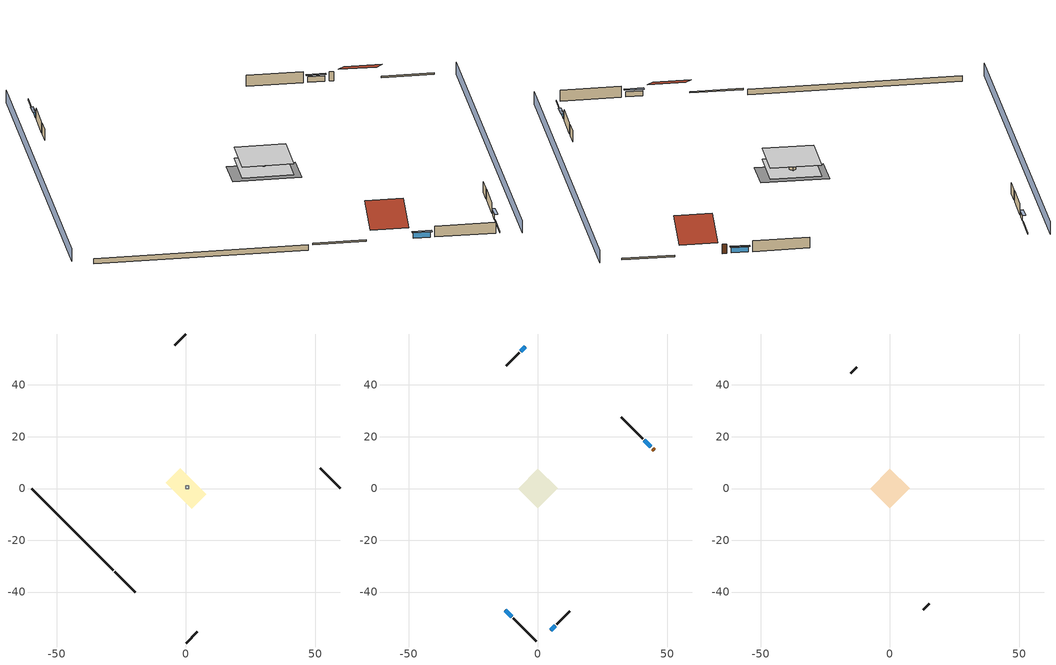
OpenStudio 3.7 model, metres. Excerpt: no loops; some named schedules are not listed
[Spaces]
crawlspace - vented 1
 floor foundation (Slab1 construction): -7.88,2.26 -2.26,7.88 7.88,-2.26 2.26,-7.88 z-0.91
 wall outside (RimJoist1 construction): -27.49,-32.19 -19.68,-39.99 z0.3:0.61
 wall outside (RimJoist2 construction): 0,59.67 -4.33,55.34 z0.3:0.61
 wall outside (RimJoist3 construction): 59.67,0 51.87,7.8 z0.3:0.61
 wall outside (RimJoist4 construction): 0,-59.67 4.33,-55.34 z0.3:0.61
 wall foundation (FoundationWall1 construction): -59.67,0 -28.14,-31.53 z-0.91:0.3
air source heat pump airloop ret air space
 floor adiabatic (AdiabaticConst): 0,0 0,1 1,1 1,0 z0
 wall adiabatic (AdiabaticConst): 0,1 0,0 1,0 1,1 0,1 z0:1
 ceiling adiabatic (AdiabaticConst): 1,0 1,1 0,1 0,0 z1
conditioned space 1
 floor to crawlspace - vented 1 (Floor1 construction): -7.55,0 0,7.55 7.55,0 0,-7.55 z0.3
 wall outside (Wall1 construction): -9.57,-50.1 -0.66,-59.02 z0.3:2.74
 wall outside (Wall2 construction): -7.29,52.39 -12.24,47.44 z0.3:2.74
 wall outside (Wall3 construction): 40.46,19.22 32.08,27.59 z0.3:2.74
 wall outside (Wall4 construction): 7.29,-52.39 12.24,-47.44 z0.3:2.74
 wall outside (AdiabaticWallConstruction): -12.72,-46.95 -10.23,-49.44 / 43.61,16.07 41.12,18.56 z0.3:1.49; -4.99,54.69 -6.63,53.05 / 4.99,-54.69 6.63,-53.05 z0.3:1.31
 wall outside (AdiabaticWallConstruction 1): 44.91,14.76 44.27,15.41 z0.3:2.34
 window (WindowConstruction): -12.72,-46.95 -10.23,-49.44 z0.3:1.49
 window (WindowConstruction 1): -4.99,54.69 -6.63,53.05 z0.3:1.31
 window (WindowConstruction 2): 43.61,16.07 41.12,18.56 z0.3:1.49
 window (WindowConstruction 3): 4.99,-54.69 6.63,-53.05 z0.3:1.31
 door (Door): 44.91,14.76 44.27,15.41 z0.3:2.34
attic - vented 1
 floor to conditioned space 1 (Floor2 construction Reversed): -7.55,0 0,7.55 7.55,0 0,-7.55 z2.74
 wall outside (Wall5 construction): -12.9,46.78 -15.19,44.48 z0.3:2.74
 wall outside (Wall6 construction): 12.9,-46.78 15.19,-44.48 z0.3:2.74
 roof outside (Roof1 construction): -13.38,-46.29,2.74 -8.33,-41.24,6.31 -13.98,-35.6,6.31 -19.03,-40.65,2.74
 roof outside (Roof2 construction): 45.57,14.11,2.74 40.52,9.06,6.31 46.17,3.41,6.31 51.22,8.46,2.74
shading: 3.23,-62.91 62.91,-3.23 / -3.23,62.91 -62.91,3.23 z0:2.74; -10.02,-49.66 -12.94,-46.74 -13.37,-47.17 -10.45,-50.09 z1.8; -6.84,52.83 -4.77,54.9 -5.2,55.33 -7.27,53.26 z1.62; 40.9,18.77 43.82,15.85 44.26,16.28 41.33,19.21 z1.8; 6.84,-52.83 4.77,-54.9 5.2,-55.33 7.27,-53.26 z1.62
[Site]
Tallahassee Regional Ap  Isis_FL_USA: Latitude {deg}=30.38; Longitude {deg}=-84.37; Time Zone {hr}=-5; Elevation {m}=21; Terrain=Suburbs
[Site:GroundTemperature:Shallow]
16.3547, 15.0593, 14.9556, 15.5703, 18.038, 20.4943, 22.6237, 23.9727, 24.0873, 22.9901, 20.915, 18.5341
[Site:WaterMainsTemperature]
Calculation Method=Schedule; Temperature Schedule=mains temperature schedule
[Building]
Building 1
[Material] Roughness=Rough
Name | Thickness {m} | Conductivity {W/m-K} | Density {kg/m3} | Specific Heat {J/kg-K} | Thermal Absorptance | Solar Absorptance | Visible Absorptance
asphalt or fiberglass shingles | 0.00635 | 0.162714 | 1121.4 | 1465.45 | 0.9 | 0.85 | 0.85
roof rigid ins | 0.00281632 | 0.029427 | 32.04 | 1214.23 | 0.9 | 0.7 | 0.7
osb sheathing 0.5 in. | 0.0127 | 0.115458 | 512.64 | 1214.23 | 0.9 | 0.6 | 0.6
wall rigid ins | 0.051816 | 0.029427 | 32.04 | 1214.23 | 0.9 | 0.7 | 0.7
osb sheathing 0.5 in. 1 | 0.0127 | 0.115458 | 512.64 | 1214.23 | 0.9 | 0.7 | 0.7
wall layer 1 | 0.2032 | 0.855862 | 1762.2 | 795.53 | 0.9 | 0.7 | 0.7
gypsum board | 0.0127 | 0.160291 | 801 | 837.4 | 0.9 | 0.6 | 0.6
wood siding | 0.0254 | 0.102417 | 544.68 | 1172.36 | 0.9 | 0.7 | 0.7
wall stud and cavity | 0.1397 | 0.727959 | 139.0536 | 1170.24 | 0.9 | 0.6 | 0.6
rim joist stud and cavity | 0.0508 | 0.177757 | 50.32683 | 1063.81 | 0.9 | 0.7 | 0.7
floor stud and cavity | 0.1397 | 0.923637 | 92.3553 | 1139.71 | 0.9 | 0.7 | 0.7
osb sheathing 0.75 in. | 0.01905 | 0.115458 | 512.64 | 1214.23 | 0.9 | 0.7 | 0.7
floor covering | 0.0127 | 0.0433444 | 54.468 | 1339.84 | 0.9 | 0.6 | 0.6
ceiling loosefill ins | 0.0846667 | 0.0480833 | 16.02 | 1046.75 | 0.9 | 0.7 | 0.7
ceiling stud and cavity | 0.1397 | 0.0920385 | 65.682 | 1177.47 | 0.9 | 0.7 | 0.7
concrete 8.0 in. | 0.2032 | 1.803125 | 2242.8 | 837.4 | 0.9 | 0.7 | 0.7
soil 0.5 in. | 0.0127 | 1.9041 | 1842.3 | 418.7 | 0.9 | 0.7 | 0.7
wood siding 1; wood siding 2 | 0.0254 | 0.102417 | 544.68 | 1172.36
wall rigid ins 1 | 0.512978 | 0.029427 | 32.04 | 1214.23 | 0.9 | 0.7 | 0.7
wall stud and cavity 1 | 0.0889 | 0.380278 | 52.3479 | 1209.89 | 0.9 | 0.7 | 0.7
door material | 0.04445 | 0.0612267 | 512.64 | 1214.23 | 0.9 | 0.7 | 0.7
wall stud and cavity 2 | 0.0889 | 0.391764 | 83.0341 | 1211.67 | 0.9 | 0.7 | 0.7
furniture material conditioned space 1 | 0.1524 | 0.115458 | 640.8 | 1214.23 | 0.9 | 0.6 | 0.6
[Construction]
Roof1 construction; Roof2 construction: asphalt or fiberglass shingles, roof rigid ins, osb sheathing 0.5 in.
Wall1 construction; Wall2 construction; Wall3 construction; Wall4 construction: wall rigid ins, osb sheathing 0.5 in. 1, wall layer 1, gypsum board
Wall5 construction; Wall6 construction: wood siding, osb sheathing 0.5 in. 1, wall stud and cavity
RimJoist1 construction; RimJoist2 construction; RimJoist3 construction; RimJoist4 construction: rim joist stud and cavity
Floor1 construction: floor stud and cavity, osb sheathing 0.75 in., floor covering
Floor2 construction Reversed: gypsum board, ceiling stud and cavity, ceiling loosefill ins
FoundationWall1 construction: concrete 8.0 in.
Slab1 construction: soil 0.5 in.
WindowConstruction; WindowConstruction 1; WindowConstruction 2; WindowConstruction 3: WindowMaterial
AdiabaticWallConstruction: wood siding 1, wall rigid ins 1, wall stud and cavity 1, gypsum board
Door: door material
AdiabaticWallConstruction 1: wood siding 2, wall rigid ins 1, wall stud and cavity 1, gypsum board
PartitionWallConstruction: gypsum board, wall stud and cavity 2, gypsum board
furniture construction conditioned space 1: furniture material conditioned space 1
AdiabaticConst: Adiabatic
[WindowMaterial:SimpleGlazingSystem]
WindowMaterial: U-Factor {W/m2-K}=6.58648; Solar Heat Gain Coefficient=0.76
[Material:NoMass]
Adiabatic: Roughness=Rough; Thermal Resistance {m2-K/W}=176.1
[ThermalZone] Multiplier=1; Use Ideal Air Loads=No
Name | Volume {m3} | Thermostat
conditioned space | 278.185 | conditioned space temperature setpoint
attic - vented | 90.8252
crawlspace - vented | 139.092
air source heat pump airloop ret air zone | 1
[Sizing:Zone] Zone Cooling Design Supply Air Temperature Input Method=SupplyAirTemperature; Zone Cooling Design Supply Air Temperature {C}=14; Zone Cooling Design Supply Air Temperature Difference {deltaC}=11.11; Zone Heating Design Supply Air Temperature Input Method=SupplyAirTemperature; Zone Heating Design Supply Air Temperature {C}=40; Zone Heating Design Supply Air Temperature Difference {deltaC}=11.11; Zone Cooling Design Supply Air Humidity Ratio {kg-H2O/kg-air}=0.0085; Zone Heating Design Supply Air Humidity Ratio {kg-H2O/kg-air}=0.008; Cooling Design Air Flow Method=DesignDay; Heating Design Air Flow Method=DesignDay; Account for Dedicated Outdoor Air System=No; Dedicated Outdoor Air System Control Strategy=NeutralSupplyAir; Dedicated Outdoor Air Low Setpoint Temperature for Design {C}=autosize; Dedicated Outdoor Air High Setpoint Temperature for Design {C}=autosize; Zone Load Sizing Method=Sensible Load Only No Latent Load; Zone Latent Cooling Design Supply Air Humidity Ratio Input Method=HumidityRatioDifference; Zone Cooling Design Supply Air Humidity Ratio Difference {kgWater/kgDryAir}=0.005; Zone Latent Heating Design Supply Air Humidity Ratio Input Method=HumidityRatioDifference; Zone Humidification Design Supply Air Humidity Ratio Difference {kgWater/kgDryAir}=0.005
attic - vented; crawlspace - vented; air source heat pump airloop ret air zone
[Space] Building Unit=Building Unit 1
Name | Thermal Zone | Volume {m3}
conditioned space 1 | conditioned space | 278.185
attic - vented 1 | attic - vented | 90.8252
crawlspace - vented 1 | crawlspace - vented | 139.092
air source heat pump airloop ret air space | air source heat pump airloop ret air zone
[ThermostatSetpoint:DualSetpoint]
conditioned space temperature setpoint: Heating Setpoint Temperature Schedule=heating setpoint; Cooling Setpoint Temperature Schedule=cooling setpoint
[Foundation:Kiva]
Foundation Kiva 1: Initial Indoor Air Temperature {C}=11.4465; Wall Height Above Grade {m}=0.3048; Wall Depth Below Slab {m}=0.2032
[Foundation:Kiva:Settings]
Soil Conductivity {W/m-K}=1.9041; Soil Density {kg/m3}=1842.3; Soil Specific Heat {J/kg-K}=418.7; Ground Solar Absorptivity=0.9; Ground Thermal Absorptivity=0.9; Ground Surface Roughness {m}=0.03; Far-Field Width {m}=40; Deep-Ground Boundary Condition=ZeroFlux; Deep-Ground Depth {m}=40; Minimum Cell Dimension {m}=0.2; Maximum Cell Growth Coefficient=3; Simulation Timestep=Timestep
[SurfaceProperty:ExposedFoundationPerimeter]
Slab1: Exposed Perimeter Calculation Method=TotalExposedPerimeter; Total Exposed Perimeter {m}=44.59224
[SurfaceProperty:IncidentSolarMultiplier] Incident Solar Multiplier=1; Incident Solar Multiplier Schedule=trans schedule winter=0.85 summer=0.7
Window1; Window2; Window3; Window4
[InternalMass:Definition] Design Level Calculation Method=SurfaceArea
Name | Construction | Surface Area {m2}
partition wall mass | PartitionWallConstruction | 114.085
furniture mass conditioned space 1 | furniture construction conditioned space 1 | 45.634
[InternalMass] Space or SpaceType=conditioned space 1; Multiplier=1
Name | Internal Mass Definition
partition wall mass | partition wall mass
furniture mass conditioned space 1 | furniture mass conditioned space 1
[External:File]
External File 1: File=in.schedules.csv
[People:Definition]
occupants: Number of People Calculation Method=People; Number of People {people}=2; Fraction Radiant=0.314171; Sensible Heat Fraction=0.56303; Carbon Dioxide Generation Rate {m3/s-W}=0; Enable ASHRAE 55 Comfort Warnings=No; Mean Radiant Temperature Calculation Type=ZoneAveraged
[People]
occupants: People Definition=occupants; Space or SpaceType=conditioned space 1; Number of People Schedule=occupants; Activity Level Schedule=occupants activity schedule; Multiplier=1
[EnergyManagementSystem:Sensor]
Name | Output Variable or Output Meter Index Key | Output Variable or Output Meter
cool_season | cooling season schedule | Schedule Value
out_pb_s |  | Site Outdoor Air Barometric Pressure
out_wt_s |  | Site Outdoor Air Humidity Ratio
site_vw_s |  | Site Wind Speed
air_source_heat_pump_airloop_AH_MFR_s | Node 6 | System Node Mass Flow Rate
air_source_heat_pump_airloop_AH_VFR_s | Node 6 | System Node Current Density Volume Flow Rate
air_source_heat_pump_airloop_AH_Tout_s | Node 6 | System Node Temperature
air_source_heat_pump_airloop_AH_Wout_s | Node 6 | System Node Humidity Ratio
air_source_heat_pump_airloop_RA_T_s | Node 9 | System Node Temperature
air_source_heat_pump_airloop_Ra_W_s | Node 9 | System Node Humidity Ratio
air_source_heat_pump_airloop_0_DZ_T_s | crawlspace - vented | Zone Air Temperature
air_source_heat_pump_airloop_0_DZ_W_s | crawlspace - vented | Zone Mean Air Humidity Ratio
natural_vent_s | natural vent schedule | Schedule Value
htg_sp_s | heating setpoint | Schedule Value
clg_sp_s | cooling setpoint | Schedule Value
mech_vent_range_fan_0_sch_s | mech vent range fan 0 schedule | Schedule Value
mech_vent_bath_fan_0_sch_s | mech vent bath fan 0 schedule | Schedule Value
clothes_dryer_exhaust_0_sch_s | clothes_dryer | Schedule Value
htg_load_cond |  | Heating:EnergyTransfer:Zone:CONDITIONED SPACE
clg_load_cond |  | Cooling:EnergyTransfer:Zone:CONDITIONED SPACE
htg_load_duct |  | Heating:EnergyTransfer:Zone:AIR SOURCE HEAT PUMP AIRLOOP RET AIR ZONE
clg_load_duct |  | Cooling:EnergyTransfer:Zone:AIR SOURCE HEAT PUMP AIRLOOP RET AIR ZONE
[EnergyManagementSystem:Program]
air_source_heat_pump_supply_fan_disaggregate_program: Set air_source_heat_pump_supply_fan_clg = 0; Set air_source_heat_pump_supply_fan_primary_htg = 0; Set air_source_heat_pump_supply_fan_backup_htg = 0; If air_source_heat_pump_clg_coil_s > 0; Set air_source_heat_pump_supply_fan_clg = air_source_heat_pump_supply_fan_s; ElseIf air_source_heat_pump_htg_coil_s > 0 && (air_source_heat_pump_backup_htg_coil_s > 0); Set air_source_heat_pump_supply_fan_primary_htg = air_source_heat_pump_supply_fan_s * air_source_heat_pump_htg_coil_s / (air_source_heat_pump_htg_coil_s + air_source_heat_pump_backup_htg_coil_s); Set air_source_heat_pump_supply_fan_backup_htg = air_source_heat_pump_supply_fan_s * air_source_heat_pump_backup_htg_coil_s / (air_source_heat_pump_htg_coil_s + air_source_heat_pump_backup_htg_coil_s); ElseIf air_source_heat_pump_htg_coil_s > 0; Set air_source_heat_pump_supply_fan_primary_htg = air_source_heat_pump_supply_fan_s; Else; Set air_source_heat_pump_supply_fan_backup_htg = air_source_heat_pump_supply_fan_s; EndIf
water_heater_EC_adj: Set dhw_e_cons = water_heater_energy + water_heater_on_cycle_parasitic + water_heater_off_cycle_parasitic; Set water_heater_ec_adj_act = 0.0 * dhw_e_cons / 1
air_source_heat_pump_airloop_0_duct_program: Set air_source_heat_pump_airloop_AH_MFR = air_source_heat_pump_airloop_AH_MFR_s; Set air_source_heat_pump_airloop_Fan_RTF = 0; Set air_source_heat_pump_airloop_Fan_RTF = air_source_heat_pump_airloop_Fan_RTF + air_source_heat_pump_airloop_Fan_RTF_s; Set air_source_heat_pump_airloop_Fan_RTF = air_source_heat_pump_airloop_Fan_RTF + air_source_heat_pump_airloop_Fan_RTF_s_1; Set air_source_heat_pump_airloop_AH_VFR = air_source_heat_pump_airloop_AH_VFR_s; Set air_source_heat_pump_airloop_AH_Tout = air_source_heat_pump_airloop_AH_Tout_s; Set air_source_heat_pump_airloop_AH_Wout = air_source_heat_pump_airloop_AH_Wout_s; Set air_source_heat_pump_airloop_RA_T = air_source_heat_pump_airloop_RA_T_s; Set air_source_heat_pump_airloop_Ra_W = air_source_heat_pump_airloop_Ra_W_s; Set air_source_heat_pump_airloop_0_DZ_T = air_source_heat_pump_airloop_0_DZ_T_s; Set air_source_heat_pump_airloop_0_DZ_W = air_source_heat_pump_airloop_0_DZ_W_s; Run air_source_heat_pump_airloop_0_duct_subroutine; Set air_source_heat_pump_airloop_0_SupSensLkToCond_equip_act = air_source_heat_pump_airloop_0_SupSensLkToCond; Set air_source_heat_pump_airloop_0_SupLatLkToCond_equip_act = air_source_heat_pump_airloop_0_SupLatLkToCond; Set air_source_heat_pump_airloop_0_SupCondToLv_equip_act = air_source_heat_pump_airloop_0_SupCondToLv; Set air_source_heat_pump_airloop_0_RetSensLkToRP_equip_act = air_source_heat_pump_airloop_0_RetSensLkToRP; Set air_source_heat_pump_airloop_0_RetLatLkToRP_equip_act = air_source_heat_pump_airloop_0_RetLatLkToRP; Set air_source_heat_pump_airloop_0_RetCondToRP_equip_act = air_source_heat_pump_airloop_0_RetCondToRP; Set air_source_heat_pump_airloop_0_RetCondToDZ_equip_act = air_source_heat_pump_airloop_0_RetCondToDZ; Set air_source_heat_pump_airloop_0_SupCondToDZ_equip_act = air_source_heat_pump_airloop_0_SupCondToDZ; Set air_source_heat_pump_airloop_0_SupSensLkToDZ_equip_act = air_source_heat_pump_airloop_0_SupSensLkToDZ; Set air_source_heat_pump_airloop_0_SupLatLkToDZ_equip_act = air_source_heat_pump_airloop_0_SupLatLkToDZ; Set air_source_heat_pump_airloop_0_ZoneMixDZToCond_mix_act = air_source_heat_pump_airloop_0_ZoneMixDZToCond; Set air_source_heat_pump_airloop_0_ZoneMixCondToDZ_mix_act = air_source_heat_pump_airloop_0_ZoneMixCondToDZ
natural_vent_program: Set Tin = tin_s; Set Tout = tout_s; Set Wout = out_wt_s; Set Pbar = out_pb_s; Set Phiout = (@RhFnTdbWPb Tout Wout Pbar); Set MaxHR = 0.0115; Set MaxRH = 0.7; Set Tnvsp = (htg_sp_s + clg_sp_s) / 2; Set NVavail = natural_vent_s; Set ClgSsnAvail = cool_season; Set natural_vent_flow_act = 0; Set whole_house_fan_flow_act = 0; Set whole_house_fan_mix_act = 0; Set whole_house_fan_act = 0; If ((Wout < MaxHR) && (Phiout < MaxRH) && (Tin > Tout) && (Tin > Tnvsp) && (ClgSsnAvail > 0)); Set WHF_Flow = 0; Set Adj = (Tin-Tnvsp)/(Tin-Tout); Set Adj = (@Min Adj 1); Set Adj = (@Max Adj 0); If (WHF_Flow > 0); Set whole_house_fan_flow_act = WHF_Flow*Adj; Set whole_house_fan_mix_act = WHF_Flow*Adj; Set WHF_W = 0; Set whole_house_fan_act = WHF_W*Adj; ElseIf (NVavail > 0); Set NVArea = 5243.521900032001; Set Cs = 8.968567957270247e-05; Set Cw = 6.158219665777789e-05; Set Tdiff = Tin-Tout; Set dT = (@Abs Tdiff); Set Vwind = site_vw_s; Set SGNV = NVArea*Adj*((((Cs*dT)+(Cw*(Vwind^2)))^0.5)/1000); Set MaxNV = 1.5454705606656003; Set natural_vent_flow_act = (@Min SGNV MaxNV); EndIf; EndIf
[OtherEquipment:Definition] Design Level Calculation Method=EquipmentLevel
Name | Design Level {W} | Fraction Latent | Fraction Radiant | Fraction Lost
water heater energy adjustment1 | 0.01 | 0 | 0 | 1
water sensible | -300.63 | 0 | 0.6 | 0
water latent | 305.04 | 1 | 0 | 0
air_source_heat_pump_airloop_0_SupSensLkToCond equip; air_source_heat_pump_airloop_0_SupCondToLv equip; air_source_heat_pump_airloop_0_RetCondToRP equip; air_source_heat_pump_airloop_0_RetSensLkToRP equip; air_source_heat_pump_airloop_0_SupCondToDZ equip; air_source_heat_pump_airloop_0_RetCondToDZ equip; air_source_heat_pump_airloop_0_SupSensLkToDZ equip; mech vent house fan sensible load equip | 0 | 0 | 0 | 0
air_source_heat_pump_airloop_0_SupLatLkToCond equip; air_source_heat_pump_airloop_0_RetLatLkToRP equip; air_source_heat_pump_airloop_0_SupLatLkToDZ equip; mech vent house fan latent load equip | 0 | 1 | 0 | 0
[OtherEquipment]
Name | Other Equipment Definition | Space or SpaceType | Schedule | Fuel Type
water heater energy adjustment1 | water heater energy adjustment1 | conditioned space 1 | Always On Discrete | Electricity
water sensible | water sensible | conditioned space 1 | hot_water_fixtures | None
water latent | water latent | conditioned space 1 | hot_water_fixtures | None
air_source_heat_pump_airloop_0_SupSensLkToCond equip | air_source_heat_pump_airloop_0_SupSensLkToCond equip | conditioned space 1 | Always On Discrete | None
air_source_heat_pump_airloop_0_SupLatLkToCond equip | air_source_heat_pump_airloop_0_SupLatLkToCond equip | conditioned space 1 | Always On Discrete | None
air_source_heat_pump_airloop_0_SupCondToLv equip | air_source_heat_pump_airloop_0_SupCondToLv equip | conditioned space 1 | Always On Discrete | None
air_source_heat_pump_airloop_0_RetCondToRP equip | air_source_heat_pump_airloop_0_RetCondToRP equip | air source heat pump airloop ret air space | Always On Discrete | None
air_source_heat_pump_airloop_0_RetSensLkToRP equip | air_source_heat_pump_airloop_0_RetSensLkToRP equip | air source heat pump airloop ret air space | Always On Discrete | None
air_source_heat_pump_airloop_0_RetLatLkToRP equip | air_source_heat_pump_airloop_0_RetLatLkToRP equip | air source heat pump airloop ret air space | Always On Discrete | None
air_source_heat_pump_airloop_0_SupCondToDZ equip | air_source_heat_pump_airloop_0_SupCondToDZ equip | crawlspace - vented 1 | Always On Discrete | None
air_source_heat_pump_airloop_0_RetCondToDZ equip | air_source_heat_pump_airloop_0_RetCondToDZ equip | crawlspace - vented 1 | Always On Discrete | None
air_source_heat_pump_airloop_0_SupSensLkToDZ equip | air_source_heat_pump_airloop_0_SupSensLkToDZ equip | crawlspace - vented 1 | Always On Discrete | None
air_source_heat_pump_airloop_0_SupLatLkToDZ equip | air_source_heat_pump_airloop_0_SupLatLkToDZ equip | crawlspace - vented 1 | Always On Discrete | None
mech vent house fan sensible load equip | mech vent house fan sensible load equip | conditioned space 1 | Always On Discrete | None
mech vent house fan latent load equip | mech vent house fan latent load equip | conditioned space 1 | Always On Discrete | None
[ElectricEquipment:Definition] Design Level Calculation Method=EquipmentLevel
Name | Design Level {W} | Fraction Latent | Fraction Radiant | Fraction Lost
clothes washer | 343.862 | 0.03 | 0.162 | 0.7
clothes dryer | 2329.22 | 0.015 | 0.081 | 0.85
dishwasher | 520.763 | 0.3 | 0.18 | 0.4
fridge | 54.5682 | 0 | 0.6 | 0
fridge 2 | 64.939 | 0 | 0.6 | 0
cooking range | 1324.92 | 0.08 | 0.432 | 0.2
misc plug loads | 235.837 | 0.021 | 0.558 | 0.049
whole house fan; mech vent house fan | 0 | 0 | 0 | 1
mech vent house fan cfis | 0 | 0 | 0 | 0
mech vent range fan 0; mech vent bath fan 0 | 30 | 0 | 0 | 1
[ElectricEquipment] Space or SpaceType=conditioned space 1
Name | Electric Equipment Definition | Schedule
clothes washer | clothes washer | clothes_washer
clothes dryer | clothes dryer | clothes_dryer
dishwasher | dishwasher | dishwasher
fridge | fridge | fridge schedule
fridge 1 | fridge 2 | fridge schedule 1
cooking range | cooking range | cooking_range
misc plug loads | misc plug loads | plug_loads_other
whole house fan | whole house fan | Always On Discrete
mech vent house fan | mech vent house fan | mech vent house fan schedule
mech vent house fan cfis | mech vent house fan cfis | mech vent house fan cfis schedule
mech vent range fan 0 | mech vent range fan 0 | mech vent range fan 0 schedule
mech vent bath fan 0 | mech vent bath fan 0 | mech vent bath fan 0 schedule
[WaterUse:Equipment:Definition]
Name | Peak Flow Rate {m3/s}
clothes washer | 2.80791e-06
dishwasher | 5.71253e-06
[Lights:Definition]
interior lighting: Design Level Calculation Method=LightingLevel; Lighting Level {W}=838.941; Fraction Radiant=0.6; Fraction Visible=0.2; Return Air Fraction=0
[Lights]
interior lighting: Lights Definition=interior lighting; Space or SpaceType=conditioned space 1; Schedule=lighting_interior; Fraction Replaceable=1
[Exterior:Lights:Definition]
exterior lighting: Design Level {W}=58.3578
[Exterior:Lights]
exterior lighting: Exterior Lights Definition=exterior lighting; Schedule=exterior lighting schedule
[ZoneMixing] Schedule=Always On Continuous; Design Flow Rate Calculation Method=Flow/Zone; Design Flow Rate {m3/s}=0
Name | Zone or Space | Source Zone or Space
air_source_heat_pump_airloop_0_ZoneMixDZToCond mix | conditioned space | crawlspace - vented
air_source_heat_pump_airloop_0_ZoneMixCondToDZ mix | crawlspace - vented | conditioned space
whole house fan mix | attic - vented | conditioned space
[SpaceInfiltration:DesignFlowRate] Schedule=Always On Discrete
Name | Space or SpaceType | Design Flow Rate Calculation Method | Design Flow Rate {m3/s} | Air Changes per Hour {1/hr} | Constant Term Coefficient | Temperature Term Coefficient | Velocity Term Coefficient | Velocity Squared Term Coefficient
natural vent flow; whole house fan flow; infil flow | conditioned space 1 | Flow/Space | 0
infil|crawlspace - vented 1 | crawlspace - vented 1 | AirChanges/Hour |  | 2.02373 | 1 | 0 | 0 | 0
[SpaceInfiltration:EffectiveLeakageArea]
infil|attic - vented 1: Space or SpaceType=attic - vented 1; Schedule=Always On Discrete; Effective Air Leakage Area {cm2}=3802.45; Stack Coefficient=0.000417918; Wind Coefficient=3.83674e-05
[BuildingUnit]
Building Unit 1
